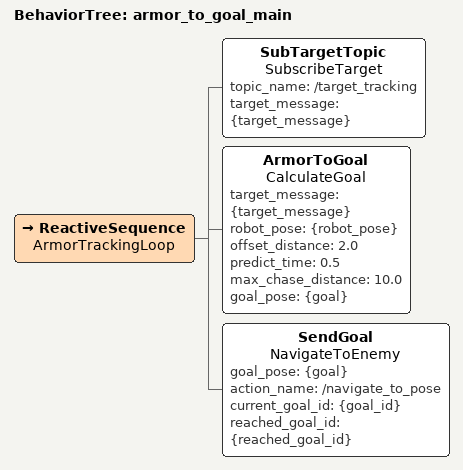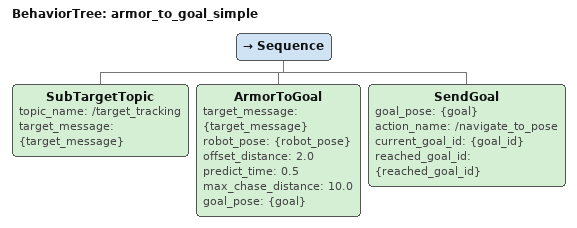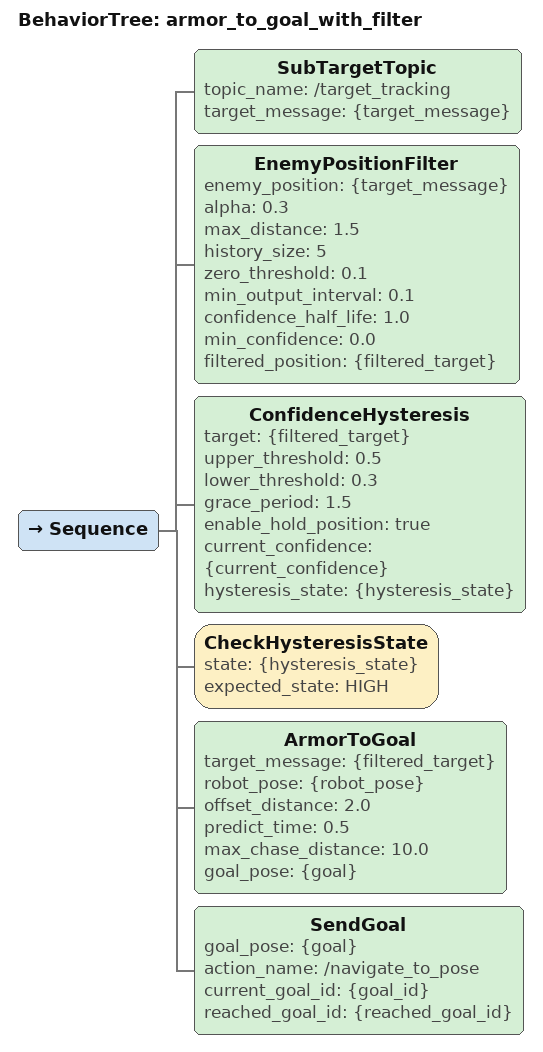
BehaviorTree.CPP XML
<?xml version="1.0" encoding="UTF-8"?>
<root BTCPP_format="4"
      main_tree_to_execute="armor_to_goal_main">
  <BehaviorTree ID="armor_to_goal_main">
    <ReactiveSequence name="ArmorTrackingLoop">
      <SubTargetTopic name="SubscribeTarget"
                      topic_name="/target_tracking"
                      target_message="{target_message}"/>
      <ArmorToGoal name="CalculateGoal"
                   target_message="{target_message}"
                   robot_pose="{robot_pose}"
                   offset_distance="2.0"
                   predict_time="0.5"
                   max_chase_distance="10.0"
                   goal_pose="{goal}"/>
      <SendGoal name="NavigateToEnemy"
                goal_pose="{goal}"
                action_name="/navigate_to_pose"
                current_goal_id="{goal_id}"
                reached_goal_id="{reached_goal_id}"/>
    </ReactiveSequence>
  </BehaviorTree>

  <BehaviorTree ID="armor_to_goal_simple">
    <Sequence>
      <SubTargetTopic topic_name="/target_tracking"
                      target_message="{target_message}"/>
      <ArmorToGoal target_message="{target_message}"
                   robot_pose="{robot_pose}"
                   offset_distance="2.0"
                   predict_time="0.5"
                   max_chase_distance="10.0"
                   goal_pose="{goal}"/>
      <SendGoal goal_pose="{goal}"
                action_name="/navigate_to_pose"
                current_goal_id="{goal_id}"
                reached_goal_id="{reached_goal_id}"/>
    </Sequence>
  </BehaviorTree>

  <BehaviorTree ID="armor_to_goal_with_filter">
    <Sequence>
      <SubTargetTopic topic_name="/target_tracking"
                      target_message="{target_message}"/>
      <EnemyPositionFilter enemy_position="{target_message}"
                           alpha="0.3"
                           max_distance="1.5"
                           history_size="5"
                           zero_threshold="0.1"
                           min_output_interval="0.1"
                           confidence_half_life="1.0"
                           min_confidence="0.0"
                           filtered_position="{filtered_target}"/>
      <ConfidenceHysteresis target="{filtered_target}"
                            upper_threshold="0.5"
                            lower_threshold="0.3"
                            grace_period="1.5"
                            enable_hold_position="true"
                            current_confidence="{current_confidence}"
                            hysteresis_state="{hysteresis_state}"/>
      <CheckHysteresisState state="{hysteresis_state}"
                            expected_state="HIGH"/>
      <ArmorToGoal target_message="{filtered_target}"
                   robot_pose="{robot_pose}"
                   offset_distance="2.0"
                   predict_time="0.5"
                   max_chase_distance="10.0"
                   goal_pose="{goal}"/>
      <SendGoal goal_pose="{goal}"
                action_name="/navigate_to_pose"
                current_goal_id="{goal_id}"
                reached_goal_id="{reached_goal_id}"/>
    </Sequence>
  </BehaviorTree>

</root>
